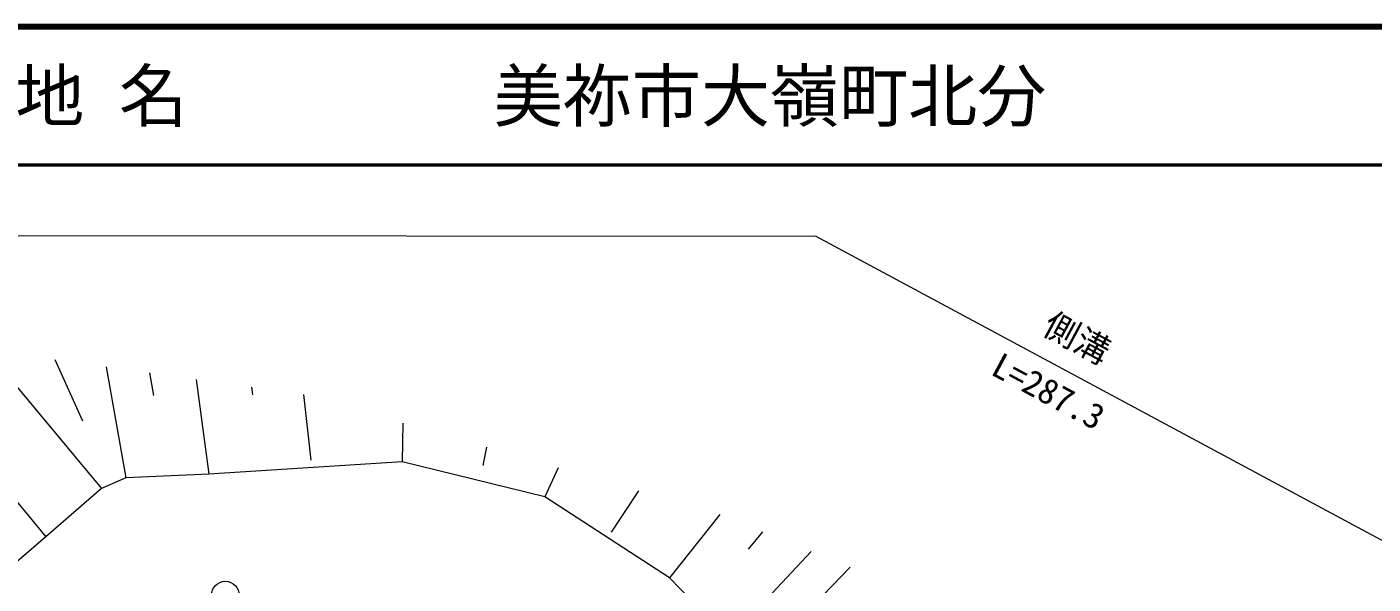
# Model space of a CAD drawing. Units: millimetres, scale not verified. Extents: x 40000 to 680000, y 20000 to 380000.
# Drawn here: x 371218 to 468694, y 339624 to 380000 of the extents above; entities that cross this region are included whole.
import ezdxf
from ezdxf.enums import TextEntityAlignment as Align

# ---------------------------------------------------------------- set-up
doc = ezdxf.new("R2010")
doc.units = ezdxf.units.MM
doc.header["$LTSCALE"] = 1000
for name, color, linetype, lineweight in [('M-BGD', 7, 'Continuous', 13), ('M-TTL', 2, 'Continuous', 140), ('M-TTL-LINE', 7, 'Continuous', 50), ('M-TTL-TXT', 7, 'Continuous', 13)]:
    doc.layers.add(name, color=color, linetype=linetype, lineweight=lineweight)
doc.styles.add('@ＭＳ ゴシック', font='')
doc.styles.add('ＭＳ ゴシック', font='')
doc.styles.get('@ＭＳ ゴシック').set_extended_font_data('@MS Gothic')
doc.styles.get('ＭＳ ゴシック').set_extended_font_data('MS Gothic')

msp = doc.modelspace()

# ---------------------------------------------------------------- linework, layer by layer
at = {"layer": 'M-BGD'}
for p, q in [((268656, 364953), (428356, 364826)), ((428356, 364826), (566803, 290417)), ((368457, 356340), (376619, 346547)), ((373230, 355895), (375251, 351464)), ((376955, 355371), (378377, 347313)), ((380103, 354928), (380379, 353292)), ((383467, 354454), (384382, 347580)), ((387486, 353888), (387558, 353332)), ((391246, 353359), (391776, 348594)), ((364982, 352262), (372593, 343050)), ((398449, 351285), (398393, 348482)), ((404494, 349543), (404224, 348224)), ((398393, 348482), (384382, 347580)), ((408727, 345951), (398393, 348482)), ((409687, 348048), (408727, 345951)), ((378377, 347313), (376619, 346547)), ((384382, 347580), (378377, 347313)), ((376619, 346547), (372593, 343050)), ((415512, 346370), (413530, 343388)), ((417756, 340080), (408727, 345951)), ((421394, 344676), (417756, 340080)), ((423476, 342165), (424517, 343410)), ((372593, 343050), (368754, 339757)), ((428007, 341994), (422064, 335654)), ((428247, 338169), (430830, 340850)), ((422064, 335654), (417756, 340080))]:
    msp.add_line(p, q, dxfattribs=at)
msp.add_circle((385586, 338824), 1000, dxfattribs=at)
at = {"layer": 'M-TTL'}
msp.add_line((680000, 380000), (40000, 380000), dxfattribs=at)
at = {"layer": 'M-TTL-LINE'}
msp.add_line((40000, 370000), (680000, 370000), dxfattribs=at)

# ---------------------------------------------------------------- texts
at = {"layer": 'M-BGD', "style": 'ＭＳ ゴシック'}
msp.add_text('側溝', height=1833, rotation=331.744, dxfattribs=at).set_placement((446574, 356170), align=Align.BOTTOM_CENTER)
at = {"layer": 'M-BGD', "style": '@ＭＳ ゴシック'}
msp.add_text('L=287.3', height=1833, rotation=331.744, dxfattribs=at).set_placement((445627, 354408), align=Align.TOP_CENTER)
at = {"layer": 'M-TTL-TXT', "style": 'ＭＳ ゴシック'}
for s, p in [('地 名', (370380, 375000)), ('美祢市大嶺町北分', (405024, 375000))]:
    msp.add_text(s, height=3666, dxfattribs=at).set_placement(p, align=Align.MIDDLE_LEFT)

doc.saveas('drawing.dxf')
